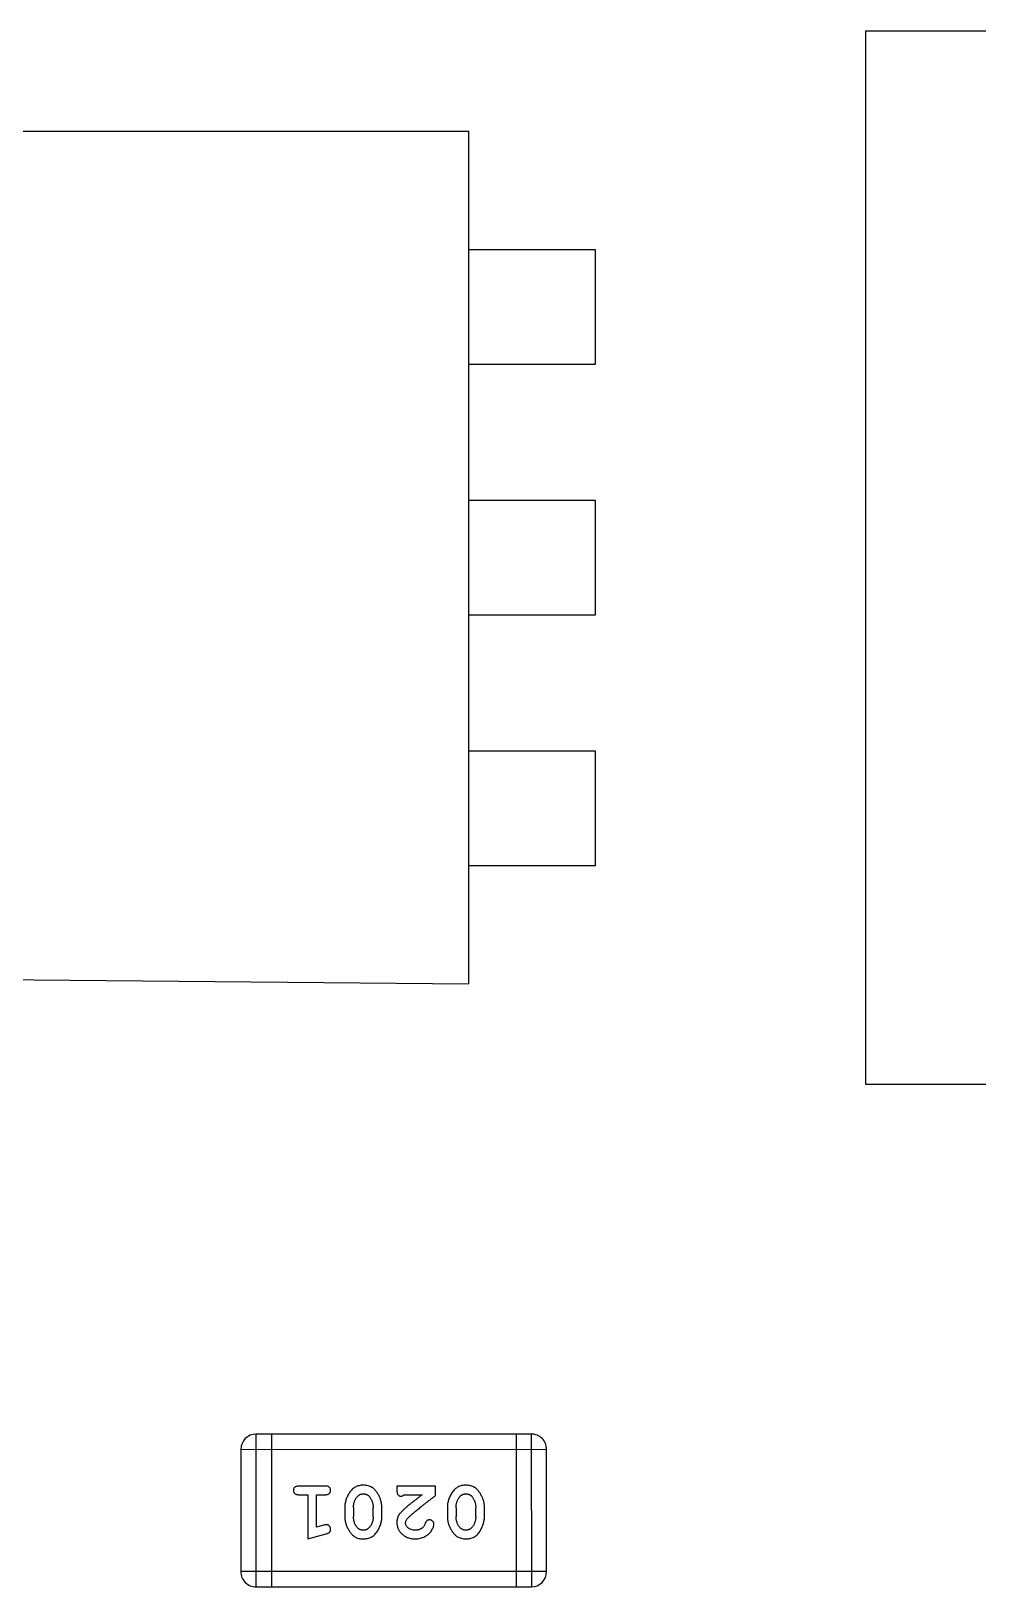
# Model space of a CAD drawing. Header units: millimetres. Extents: x 0 to 297, y 0 to 210.
# Drawn here: x 204.89 to 206.777, y 89.265 to 92.368 of the extents above; entities that cross this region are included whole.
import ezdxf

# ---------------------------------------------------------------- set-up
doc = ezdxf.new("R2010")
doc.units = ezdxf.units.MM
doc.layers.get('0').update_dxf_attribs({"linetype": 'CONTINUOUS'})

msp = doc.modelspace()

# ---------------------------------------------------------------- linework, layer by layer
at = {"color": 7, "linetype": 'Continuous'}
for p, q in [((208.1624, 92.368), (206.553, 92.3678)), ((206.553, 92.3678), (206.5533, 90.2678)), ((205.7624, 92.1677), (204.4624, 92.1675)), ((205.7626, 90.4677), (205.7624, 92.1677)), ((205.7624, 91.9324), (206.0145, 91.9325)), ((206.0145, 91.9325), (206.0145, 91.7031)), ((206.0145, 91.7031), (205.7625, 91.703)), ((205.7625, 91.4325), (206.0145, 91.4325)), ((206.0145, 91.4325), (206.0146, 91.2031)), ((206.0146, 91.2031), (205.7625, 91.2031)), ((205.7626, 90.9325), (206.0146, 90.9325)), ((206.0146, 90.9325), (206.0146, 90.7031)), ((206.0146, 90.7031), (205.7626, 90.7031)), ((204.4626, 90.4799), (205.7626, 90.4677)), ((206.5533, 90.2678), (208.1626, 90.268)), ((205.887, 89.57), (205.3384, 89.5699)), ((205.3384, 89.2651), (205.3384, 89.5699)), ((205.3689, 89.5699), (205.3689, 89.2651)), ((205.8565, 89.57), (205.8566, 89.2652)), ((205.887, 89.57), (205.8871, 89.2652)), ((205.3079, 89.5394), (205.9175, 89.5395)), ((205.3079, 89.5394), (205.3079, 89.2956)), ((205.9175, 89.2957), (205.9175, 89.5395)), ((205.4758, 89.4663), (205.4239, 89.4663)), ((205.6961, 89.4663), (205.619, 89.4663)), ((205.619, 89.4663), (205.619, 89.4584)), ((205.6961, 89.4474), (205.6961, 89.4663)), ((205.4239, 89.449), (205.4412, 89.449)), ((205.4412, 89.449), (205.4412, 89.3609)), ((205.4585, 89.449), (205.4758, 89.449)), ((205.4585, 89.384), (205.4585, 89.449)), ((205.6332, 89.449), (205.6693, 89.449)), ((205.5152, 89.4232), (205.5152, 89.4055)), ((205.5325, 89.423), (205.5325, 89.4058)), ((205.5718, 89.4058), (205.5718, 89.423)), ((205.5891, 89.4055), (205.5891, 89.4233)), ((205.7197, 89.4233), (205.7197, 89.4055)), ((205.737, 89.423), (205.737, 89.4058)), ((205.7763, 89.4058), (205.7763, 89.423)), ((205.7936, 89.4055), (205.7936, 89.4233)), ((205.4412, 89.3609), (205.4778, 89.3708)), ((205.4736, 89.3882), (205.4585, 89.384)), ((205.9175, 89.2957), (205.3079, 89.2956)), ((205.3384, 89.2651), (205.8871, 89.2652))]:
    msp.add_line(p, q, dxfattribs=at)
for centre, start, end in [((205.3384, 89.5394), 90.0074, 180.0074), ((205.887, 89.5395), 0.0074, 90.0074), ((205.3384, 89.2956), 180.0074, 270.0074), ((205.887, 89.2956), 270.0074, 0.0074)]:
    msp.add_arc(centre, 0.0305, start, end, dxfattribs=at)
for points, knots in [([(205.4239, 89.4663), (205.423, 89.4663), (205.4213, 89.4662), (205.419, 89.4657), (205.4171, 89.465), (205.4155, 89.4639), (205.4143, 89.4626), (205.4135, 89.4611), (205.413, 89.4594), (205.4129, 89.4582), (205.4129, 89.4576)], [0, 0, 0, 0, 0.169012, 0.317488, 0.445429, 0.560977, 0.67065, 0.776666, 0.88492, 1, 1, 1, 1]), ([(205.4129, 89.4576), (205.4129, 89.457), (205.413, 89.4558), (205.4135, 89.4541), (205.4144, 89.4527), (205.4155, 89.4513), (205.4171, 89.4502), (205.419, 89.4495), (205.4213, 89.449), (205.423, 89.449), (205.4239, 89.449)], [0, 0, 0, 0, 0.11517, 0.223509, 0.328254, 0.438012, 0.553651, 0.682263, 0.830856, 1, 1, 1, 1]), ([(205.4869, 89.4576), (205.4868, 89.4582), (205.4868, 89.4594), (205.4862, 89.4611), (205.4854, 89.4626), (205.4843, 89.464), (205.4827, 89.465), (205.4807, 89.4658), (205.4784, 89.4662), (205.4767, 89.4663), (205.4758, 89.4663)], [0, 0, 0, 0, 0.115051, 0.223278, 0.329269, 0.437893, 0.554681, 0.682591, 0.83103, 1, 1, 1, 1]), ([(205.4758, 89.449), (205.4767, 89.449), (205.4784, 89.449), (205.4807, 89.4495), (205.4827, 89.4503), (205.4843, 89.4513), (205.4854, 89.4527), (205.4863, 89.4542), (205.4868, 89.4558), (205.4868, 89.457), (205.4869, 89.4576)], [0, 0, 0, 0, 0.169102, 0.317658, 0.446239, 0.563118, 0.671828, 0.776546, 0.884858, 1, 1, 1, 1]), ([(205.5521, 89.4679), (205.5506, 89.4678), (205.5478, 89.4678), (205.5437, 89.467), (205.5399, 89.4659), (205.5363, 89.4643), (205.533, 89.4623), (205.5299, 89.4598), (205.5271, 89.4568), (205.5247, 89.4534), (205.5225, 89.4499), (205.5205, 89.4462), (205.5189, 89.4425), (205.5175, 89.4387), (205.5165, 89.4349), (205.5157, 89.4311), (205.5153, 89.4272), (205.5152, 89.4246), (205.5152, 89.4232)], [0, 0, 0, 0, 0.067217, 0.131051, 0.19272, 0.252824, 0.312745, 0.373449, 0.436041, 0.501494, 0.567761, 0.632087, 0.695096, 0.757109, 0.817993, 0.878657, 0.939311, 1, 1, 1, 1]), ([(205.5891, 89.4233), (205.5891, 89.4243), (205.5891, 89.4265), (205.5887, 89.4296), (205.5883, 89.4328), (205.5876, 89.4359), (205.5867, 89.4389), (205.5856, 89.4419), (205.5843, 89.4449), (205.5828, 89.4477), (205.5812, 89.4505), (205.5796, 89.453), (205.578, 89.4553), (205.5763, 89.4574), (205.5746, 89.4593), (205.5729, 89.461), (205.5712, 89.4624), (205.5688, 89.464), (205.5657, 89.4656), (205.5615, 89.4669), (205.5569, 89.4677), (205.5537, 89.4678), (205.5521, 89.4679)], [0, 0, 0, 0, 0.049886, 0.09882, 0.148132, 0.19689, 0.246038, 0.295176, 0.345305, 0.395692, 0.445312, 0.491875, 0.535813, 0.577009, 0.616081, 0.652689, 0.687585, 0.720206, 0.785062, 0.85223, 0.923759, 1, 1, 1, 1]), ([(205.619, 89.4584), (205.619, 89.4574), (205.6191, 89.4554), (205.6195, 89.4527), (205.6202, 89.4504), (205.6212, 89.4487), (205.6226, 89.4474), (205.6241, 89.4465), (205.6258, 89.4459), (205.627, 89.4459), (205.6277, 89.4459)], [0, 0, 0, 0, 0.1844, 0.34094, 0.473574, 0.586824, 0.690029, 0.789175, 0.890445, 1, 1, 1, 1]), ([(205.7566, 89.4679), (205.7551, 89.4679), (205.7523, 89.4678), (205.7482, 89.4671), (205.7444, 89.4659), (205.7408, 89.4644), (205.7375, 89.4623), (205.7344, 89.4598), (205.7316, 89.4569), (205.7292, 89.4535), (205.727, 89.4499), (205.725, 89.4462), (205.7234, 89.4425), (205.722, 89.4387), (205.721, 89.4349), (205.7202, 89.4311), (205.7198, 89.4272), (205.7197, 89.4246), (205.7197, 89.4233)], [0, 0, 0, 0, 0.067217, 0.131051, 0.19272, 0.252824, 0.312745, 0.373449, 0.436041, 0.501494, 0.567761, 0.632087, 0.695096, 0.757109, 0.817993, 0.878657, 0.939311, 1, 1, 1, 1]), ([(205.7936, 89.4233), (205.7936, 89.4244), (205.7936, 89.4265), (205.7933, 89.4297), (205.7928, 89.4328), (205.7921, 89.4359), (205.7912, 89.4389), (205.7901, 89.4419), (205.7888, 89.4449), (205.7873, 89.4478), (205.7858, 89.4505), (205.7841, 89.453), (205.7825, 89.4553), (205.7808, 89.4575), (205.7791, 89.4593), (205.7774, 89.461), (205.7757, 89.4624), (205.7733, 89.464), (205.7702, 89.4656), (205.766, 89.4669), (205.7614, 89.4678), (205.7582, 89.4678), (205.7566, 89.4679)], [0, 0, 0, 0, 0.049886, 0.09882, 0.148132, 0.19689, 0.246038, 0.295176, 0.345305, 0.395692, 0.445312, 0.491875, 0.535813, 0.577009, 0.616081, 0.652689, 0.687585, 0.720206, 0.785062, 0.85223, 0.923759, 1, 1, 1, 1]), ([(205.5325, 89.423), (205.5325, 89.424), (205.5326, 89.4261), (205.5329, 89.4292), (205.5334, 89.4321), (205.5343, 89.4349), (205.5352, 89.4376), (205.5365, 89.4401), (205.538, 89.4425), (205.5391, 89.444), (205.5397, 89.4448)], [0, 0, 0, 0, 0.135449, 0.266263, 0.393429, 0.516942, 0.639128, 0.758779, 0.879341, 1, 1, 1, 1]), ([(205.5397, 89.4448), (205.5401, 89.4452), (205.5409, 89.4461), (205.5423, 89.4473), (205.5437, 89.4483), (205.5452, 89.4491), (205.5468, 89.4498), (205.5484, 89.4502), (205.5502, 89.4505), (205.5514, 89.4505), (205.552, 89.4506)], [0, 0, 0, 0, 0.129853, 0.25607, 0.380154, 0.49978, 0.62208, 0.743277, 0.868791, 1, 1, 1, 1]), ([(205.552, 89.4506), (205.5527, 89.4506), (205.5539, 89.4505), (205.5557, 89.4503), (205.5574, 89.4499), (205.559, 89.4493), (205.5605, 89.4485), (205.5618, 89.4476), (205.5631, 89.4465), (205.5638, 89.4457), (205.5642, 89.4453)], [0, 0, 0, 0, 0.139844, 0.271849, 0.399162, 0.521619, 0.6402, 0.758957, 0.87828, 1, 1, 1, 1]), ([(205.5642, 89.4453), (205.5648, 89.4445), (205.566, 89.4429), (205.5675, 89.4404), (205.5689, 89.4377), (205.5699, 89.435), (205.5708, 89.4321), (205.5714, 89.4292), (205.5717, 89.4261), (205.5718, 89.424), (205.5718, 89.423)], [0, 0, 0, 0, 0.124927, 0.248361, 0.370889, 0.492583, 0.61616, 0.741472, 0.869044, 1, 1, 1, 1]), ([(205.6277, 89.4459), (205.6281, 89.4459), (205.629, 89.446), (205.6304, 89.4466), (205.6318, 89.4476), (205.6327, 89.4485), (205.6332, 89.449)], [0, 0, 0, 0, 0.20611, 0.432681, 0.695597, 1, 1, 1, 1]), ([(205.6693, 89.449), (205.6673, 89.4474), (205.6635, 89.4445), (205.658, 89.4401), (205.6531, 89.4362), (205.6486, 89.4326), (205.6447, 89.4295), (205.6413, 89.4266), (205.6383, 89.4242), (205.6366, 89.4227), (205.6358, 89.422)], [0, 0, 0, 0, 0.176662, 0.337826, 0.484741, 0.617764, 0.73494, 0.837793, 0.926412, 1, 1, 1, 1]), ([(205.6411, 89.4024), (205.6415, 89.4029), (205.6425, 89.4039), (205.6441, 89.4054), (205.646, 89.4072), (205.6481, 89.4091), (205.6506, 89.4112), (205.6533, 89.4136), (205.6564, 89.4161), (205.6597, 89.4188), (205.6632, 89.4217), (205.6671, 89.4248), (205.6712, 89.4281), (205.6757, 89.4316), (205.6804, 89.4353), (205.6854, 89.4391), (205.6906, 89.4432), (205.6942, 89.446), (205.6961, 89.4474)], [0, 0, 0, 0, 0.026647, 0.057942, 0.094152, 0.134806, 0.180631, 0.231142, 0.286385, 0.346321, 0.411439, 0.481035, 0.555329, 0.634592, 0.718826, 0.807759, 0.901393, 1, 1, 1, 1]), ([(205.737, 89.423), (205.737, 89.4241), (205.7371, 89.4261), (205.7374, 89.4292), (205.7379, 89.4321), (205.7388, 89.4349), (205.7398, 89.4376), (205.741, 89.4401), (205.7425, 89.4426), (205.7437, 89.444), (205.7442, 89.4448)], [0, 0, 0, 0, 0.135449, 0.266263, 0.393429, 0.516942, 0.639128, 0.758779, 0.879341, 1, 1, 1, 1]), ([(205.7442, 89.4448), (205.7446, 89.4452), (205.7454, 89.4462), (205.7468, 89.4473), (205.7482, 89.4483), (205.7497, 89.4492), (205.7513, 89.4498), (205.753, 89.4503), (205.7547, 89.4505), (205.7559, 89.4506), (205.7565, 89.4506)], [0, 0, 0, 0, 0.129853, 0.25607, 0.380154, 0.49978, 0.62208, 0.743277, 0.868791, 1, 1, 1, 1]), ([(205.7565, 89.4506), (205.7572, 89.4506), (205.7584, 89.4506), (205.7602, 89.4503), (205.7619, 89.4499), (205.7635, 89.4493), (205.765, 89.4486), (205.7663, 89.4476), (205.7676, 89.4466), (205.7683, 89.4457), (205.7687, 89.4453)], [0, 0, 0, 0, 0.139844, 0.271849, 0.399162, 0.521619, 0.6402, 0.758957, 0.87828, 1, 1, 1, 1]), ([(205.7687, 89.4453), (205.7693, 89.4445), (205.7705, 89.4429), (205.772, 89.4404), (205.7734, 89.4378), (205.7744, 89.435), (205.7753, 89.4322), (205.7759, 89.4292), (205.7762, 89.4261), (205.7763, 89.4241), (205.7763, 89.423)], [0, 0, 0, 0, 0.124927, 0.248361, 0.370889, 0.492583, 0.61616, 0.741472, 0.869044, 1, 1, 1, 1]), ([(205.5152, 89.4055), (205.5152, 89.4044), (205.5152, 89.4023), (205.5155, 89.3991), (205.5161, 89.396), (205.5167, 89.3929), (205.5177, 89.3898), (205.5188, 89.3868), (205.5201, 89.3838), (205.5216, 89.3809), (205.5232, 89.3782), (205.5248, 89.3757), (205.5265, 89.3733), (205.5281, 89.3712), (205.5298, 89.3694), (205.5315, 89.3677), (205.5333, 89.3663), (205.5356, 89.3647), (205.5388, 89.3631), (205.543, 89.3618), (205.5475, 89.361), (205.5507, 89.3609), (205.5523, 89.3609)], [0, 0, 0, 0, 0.049855, 0.099516, 0.148482, 0.19758, 0.246804, 0.296268, 0.346517, 0.397047, 0.446826, 0.49336, 0.537801, 0.579207, 0.617974, 0.654833, 0.689171, 0.722088, 0.786392, 0.853518, 0.924186, 1, 1, 1, 1]), ([(205.5401, 89.3835), (205.5395, 89.3843), (205.5383, 89.3859), (205.5367, 89.3884), (205.5354, 89.3911), (205.5343, 89.3938), (205.5335, 89.3967), (205.5329, 89.3996), (205.5326, 89.4027), (205.5325, 89.4047), (205.5325, 89.4058)], [0, 0, 0, 0, 0.125331, 0.248948, 0.371201, 0.494032, 0.616811, 0.742104, 0.868849, 1, 1, 1, 1]), ([(205.5523, 89.3609), (205.5538, 89.3609), (205.5566, 89.361), (205.5607, 89.3617), (205.5645, 89.3628), (205.5681, 89.3644), (205.5714, 89.3665), (205.5744, 89.369), (205.5772, 89.372), (205.5797, 89.3754), (205.5819, 89.3789), (205.5838, 89.3826), (205.5854, 89.3863), (205.5868, 89.3901), (205.5878, 89.3939), (205.5886, 89.3977), (205.589, 89.4016), (205.5891, 89.4042), (205.5891, 89.4055)], [0, 0, 0, 0, 0.06692, 0.130834, 0.19258, 0.252759, 0.312631, 0.373411, 0.436359, 0.501894, 0.568244, 0.632472, 0.69556, 0.757163, 0.818592, 0.878885, 0.939235, 1, 1, 1, 1]), ([(205.5718, 89.4058), (205.5718, 89.4047), (205.5717, 89.4026), (205.5714, 89.3996), (205.5709, 89.3966), (205.57, 89.3938), (205.569, 89.3912), (205.5678, 89.3886), (205.5663, 89.3862), (205.5651, 89.3847), (205.5646, 89.384)], [0, 0, 0, 0, 0.135446, 0.266257, 0.393419, 0.517936, 0.639137, 0.758785, 0.879345, 1, 1, 1, 1]), ([(205.6358, 89.422), (205.6349, 89.4212), (205.6332, 89.4197), (205.6308, 89.4175), (205.6287, 89.4154), (205.6268, 89.4134), (205.6252, 89.4115), (205.6239, 89.4097), (205.6228, 89.4081), (205.6216, 89.4061), (205.6206, 89.4035), (205.6197, 89.4003), (205.6191, 89.397), (205.619, 89.3948), (205.619, 89.3937)], [0, 0, 0, 0, 0.103002, 0.197728, 0.285279, 0.365235, 0.437224, 0.502446, 0.560545, 0.611446, 0.707576, 0.80349, 0.900532, 1, 1, 1, 1]), ([(205.6363, 89.3927), (205.6364, 89.3935), (205.6365, 89.3952), (205.6375, 89.3976), (205.639, 89.4001), (205.6404, 89.4016), (205.6411, 89.4024)], [0, 0, 0, 0, 0.212836, 0.442809, 0.70317, 1, 1, 1, 1]), ([(205.6841, 89.3987), (205.6836, 89.3986), (205.6827, 89.3986), (205.6813, 89.3983), (205.6801, 89.3979), (205.6789, 89.3972), (205.6779, 89.3963), (205.677, 89.3951), (205.6762, 89.3937), (205.6758, 89.3927), (205.6756, 89.3921)], [0, 0, 0, 0, 0.127347, 0.246131, 0.359406, 0.470543, 0.586092, 0.711469, 0.847022, 1, 1, 1, 1]), ([(205.6929, 89.3902), (205.6929, 89.3908), (205.6928, 89.3919), (205.6923, 89.3934), (205.6915, 89.3949), (205.6904, 89.3962), (205.689, 89.3973), (205.6875, 89.3981), (205.6859, 89.3986), (205.6847, 89.3986), (205.6841, 89.3987)], [0, 0, 0, 0, 0.120856, 0.239483, 0.360995, 0.490166, 0.620982, 0.746416, 0.870253, 1, 1, 1, 1]), ([(205.7197, 89.4055), (205.7197, 89.4045), (205.7197, 89.4023), (205.72, 89.3991), (205.7206, 89.396), (205.7212, 89.3929), (205.7222, 89.3898), (205.7233, 89.3868), (205.7246, 89.3839), (205.7261, 89.381), (205.7277, 89.3782), (205.7293, 89.3757), (205.731, 89.3734), (205.7326, 89.3713), (205.7343, 89.3694), (205.7361, 89.3678), (205.7378, 89.3663), (205.7402, 89.3648), (205.7433, 89.3632), (205.7475, 89.3619), (205.752, 89.3611), (205.7552, 89.361), (205.7568, 89.3609)], [0, 0, 0, 0, 0.049855, 0.099516, 0.148482, 0.19758, 0.246804, 0.296268, 0.346517, 0.397047, 0.446826, 0.49336, 0.537801, 0.579207, 0.617974, 0.654833, 0.689171, 0.722088, 0.786392, 0.853518, 0.924186, 1, 1, 1, 1]), ([(205.7446, 89.3835), (205.744, 89.3843), (205.7428, 89.3859), (205.7412, 89.3884), (205.7399, 89.3911), (205.7389, 89.3938), (205.738, 89.3967), (205.7374, 89.3996), (205.7371, 89.4027), (205.737, 89.4048), (205.737, 89.4058)], [0, 0, 0, 0, 0.125331, 0.248948, 0.371201, 0.494032, 0.616811, 0.742104, 0.868849, 1, 1, 1, 1]), ([(205.7568, 89.3609), (205.7583, 89.361), (205.7611, 89.361), (205.7652, 89.3617), (205.769, 89.3629), (205.7726, 89.3644), (205.7759, 89.3665), (205.7789, 89.369), (205.7817, 89.372), (205.7842, 89.3754), (205.7864, 89.379), (205.7883, 89.3827), (205.79, 89.3864), (205.7913, 89.3901), (205.7923, 89.3939), (205.7931, 89.3978), (205.7935, 89.4016), (205.7936, 89.4042), (205.7936, 89.4055)], [0, 0, 0, 0, 0.06692, 0.130834, 0.19258, 0.252759, 0.312631, 0.373411, 0.436359, 0.501894, 0.568244, 0.632472, 0.69556, 0.757163, 0.818592, 0.878885, 0.939235, 1, 1, 1, 1]), ([(205.7763, 89.4058), (205.7763, 89.4047), (205.7762, 89.4027), (205.7759, 89.3996), (205.7754, 89.3967), (205.7745, 89.3939), (205.7736, 89.3912), (205.7723, 89.3887), (205.7708, 89.3863), (205.7697, 89.3848), (205.7691, 89.384)], [0, 0, 0, 0, 0.135446, 0.266257, 0.393419, 0.517936, 0.639137, 0.758785, 0.879345, 1, 1, 1, 1]), ([(205.479, 89.3892), (205.4786, 89.3892), (205.4779, 89.3891), (205.4766, 89.3889), (205.4752, 89.3886), (205.4741, 89.3883), (205.4736, 89.3882)], [0, 0, 0, 0, 0.183151, 0.413144, 0.682305, 1, 1, 1, 1]), ([(205.4778, 89.3708), (205.4787, 89.371), (205.4802, 89.3715), (205.4823, 89.3723), (205.4839, 89.3733), (205.4851, 89.3743), (205.4859, 89.3755), (205.4865, 89.3768), (205.4868, 89.3783), (205.4869, 89.3794), (205.4869, 89.3799)], [0, 0, 0, 0, 0.187321, 0.344927, 0.475328, 0.579604, 0.674244, 0.773631, 0.882025, 1, 1, 1, 1]), ([(205.4869, 89.3799), (205.4868, 89.3806), (205.4868, 89.3818), (205.4863, 89.3835), (205.4856, 89.3851), (205.4846, 89.3865), (205.4834, 89.3877), (205.482, 89.3886), (205.4805, 89.3891), (205.4795, 89.3892), (205.479, 89.3892)], [0, 0, 0, 0, 0.138815, 0.27042, 0.39836, 0.52875, 0.654955, 0.771147, 0.884581, 1, 1, 1, 1]), ([(205.5522, 89.3782), (205.5516, 89.3782), (205.5503, 89.3782), (205.5485, 89.3785), (205.5468, 89.3789), (205.5452, 89.3795), (205.5438, 89.3802), (205.5424, 89.3812), (205.5412, 89.3822), (205.5404, 89.3831), (205.5401, 89.3835)], [0, 0, 0, 0, 0.138115, 0.270177, 0.397547, 0.520057, 0.63869, 0.757499, 0.878226, 1, 1, 1, 1]), ([(205.5646, 89.384), (205.5642, 89.3835), (205.5634, 89.3826), (205.562, 89.3815), (205.5606, 89.3804), (205.5591, 89.3796), (205.5575, 89.379), (205.5558, 89.3785), (205.554, 89.3783), (205.5528, 89.3782), (205.5522, 89.3782)], [0, 0, 0, 0, 0.13042, 0.256046, 0.378133, 0.498725, 0.620452, 0.742761, 0.869406, 1, 1, 1, 1]), ([(205.619, 89.3937), (205.619, 89.3926), (205.6191, 89.3904), (205.6196, 89.3871), (205.6204, 89.384), (205.6215, 89.381), (205.623, 89.3782), (205.6248, 89.3755), (205.6269, 89.3729), (205.6293, 89.3704), (205.6319, 89.3682), (205.6348, 89.3662), (205.6378, 89.3646), (205.641, 89.3632), (205.6444, 89.3622), (205.648, 89.3614), (205.6518, 89.361), (205.6544, 89.3609), (205.6557, 89.3609)], [0, 0, 0, 0, 0.060981, 0.120256, 0.178148, 0.236115, 0.293993, 0.352864, 0.413358, 0.476056, 0.539296, 0.602396, 0.665116, 0.728325, 0.792919, 0.859317, 0.928302, 1, 1, 1, 1]), ([(205.6558, 89.3782), (205.6544, 89.3783), (205.6517, 89.3783), (205.6479, 89.3792), (205.6445, 89.3806), (205.6416, 89.3825), (205.6393, 89.3848), (205.6376, 89.3872), (205.6365, 89.3899), (205.6364, 89.3918), (205.6363, 89.3927)], [0, 0, 0, 0, 0.156344, 0.299348, 0.4327, 0.561, 0.682299, 0.791883, 0.89611, 1, 1, 1, 1]), ([(205.6557, 89.3609), (205.6574, 89.361), (205.6607, 89.3611), (205.6657, 89.3619), (205.6704, 89.3634), (205.6749, 89.3654), (205.6791, 89.3678), (205.6827, 89.3707), (205.6859, 89.3739), (205.6884, 89.3775), (205.6903, 89.381), (205.6918, 89.3844), (205.6927, 89.3874), (205.6929, 89.3893), (205.6929, 89.3902)], [0, 0, 0, 0, 0.098286, 0.193983, 0.289056, 0.384352, 0.477435, 0.566197, 0.652355, 0.737986, 0.818188, 0.887401, 0.94802, 1, 1, 1, 1]), ([(205.6707, 89.3836), (205.6702, 89.3832), (205.6692, 89.3823), (205.6676, 89.3812), (205.6658, 89.3803), (205.664, 89.3795), (205.6621, 89.3789), (205.6601, 89.3785), (205.658, 89.3782), (205.6565, 89.3782), (205.6558, 89.3782)], [0, 0, 0, 0, 0.121873, 0.243139, 0.363336, 0.485133, 0.607572, 0.734701, 0.864814, 1, 1, 1, 1]), ([(205.6756, 89.3921), (205.6753, 89.3912), (205.6747, 89.3895), (205.6735, 89.3872), (205.6723, 89.3852), (205.6712, 89.3841), (205.6707, 89.3836)], [0, 0, 0, 0, 0.285518, 0.544185, 0.781367, 1, 1, 1, 1]), ([(205.7567, 89.3782), (205.7561, 89.3782), (205.7548, 89.3783), (205.753, 89.3785), (205.7513, 89.3789), (205.7498, 89.3795), (205.7483, 89.3803), (205.7469, 89.3812), (205.7457, 89.3823), (205.7449, 89.3831), (205.7446, 89.3835)], [0, 0, 0, 0, 0.138115, 0.270177, 0.397547, 0.520057, 0.63869, 0.757499, 0.878226, 1, 1, 1, 1]), ([(205.7691, 89.384), (205.7687, 89.3836), (205.7679, 89.3827), (205.7665, 89.3815), (205.7651, 89.3805), (205.7636, 89.3796), (205.762, 89.379), (205.7603, 89.3786), (205.7585, 89.3783), (205.7573, 89.3782), (205.7567, 89.3782)], [0, 0, 0, 0, 0.13042, 0.256046, 0.378133, 0.498725, 0.620452, 0.742761, 0.869406, 1, 1, 1, 1])]:
    msp.add_open_spline(points, degree=3, knots=knots, dxfattribs=at)

doc.saveas('drawing.dxf')
